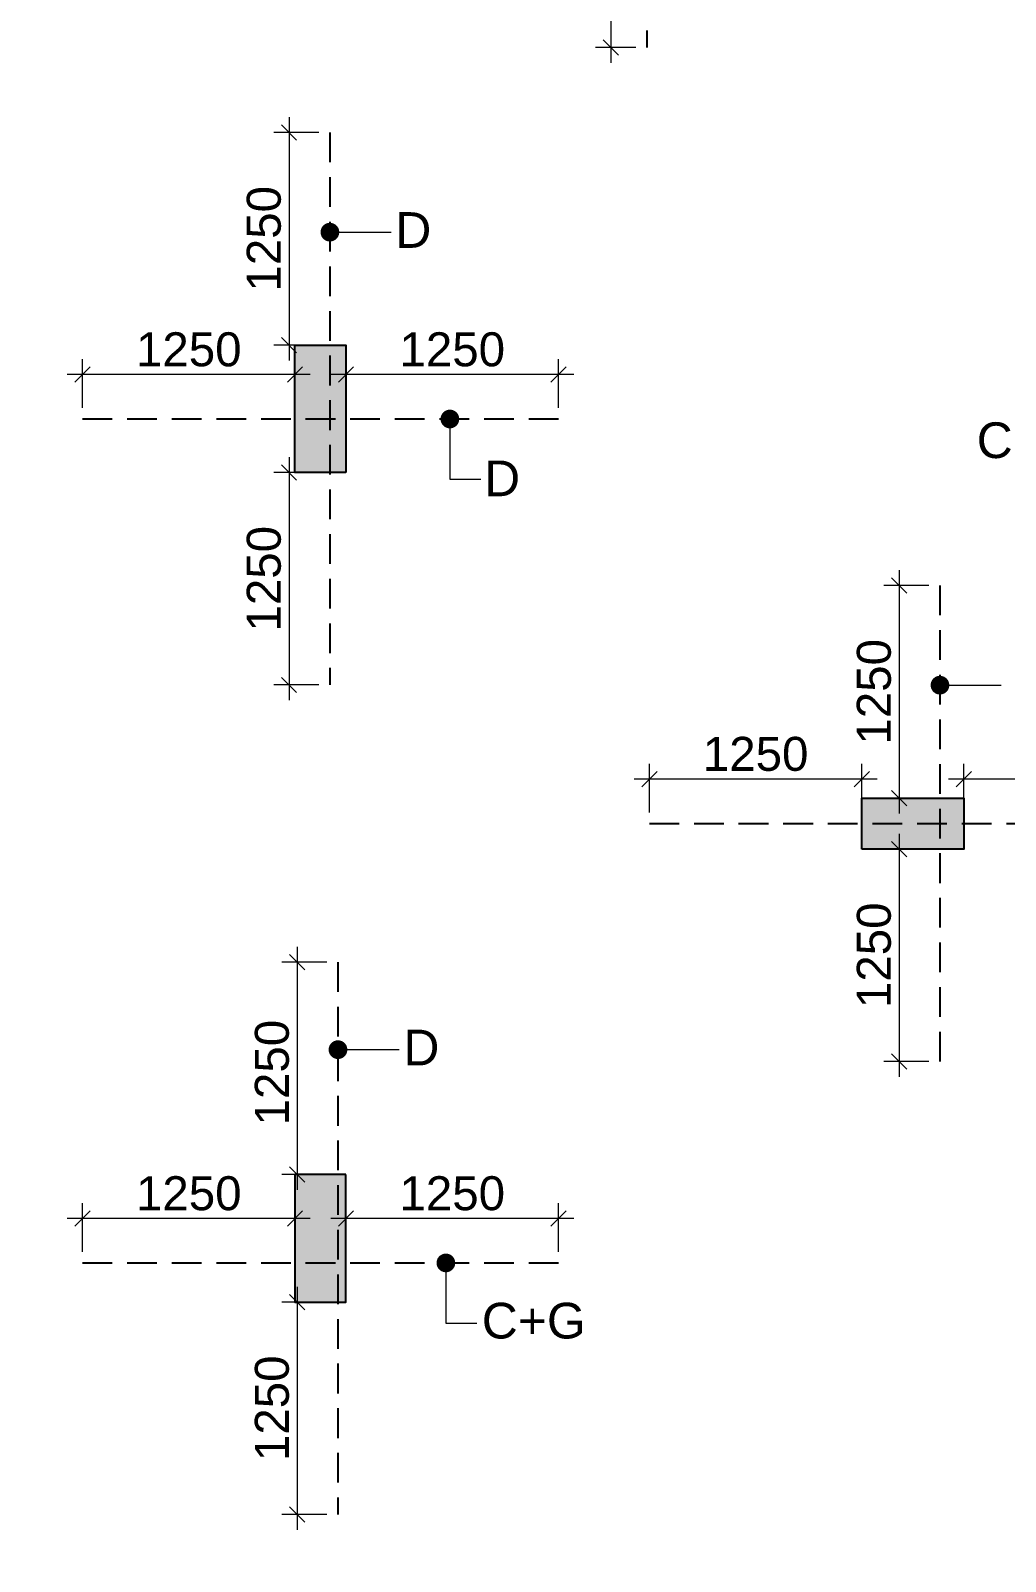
# Model space of a CAD drawing. Header units: millimetres. Extents: x 1123469 to 1883119, y -126924 to 196924.
# Drawn here: x 1468554 to 1474288, y 133464 to 142469 of the extents above; entities that cross this region are included whole.
import ezdxf

# ---------------------------------------------------------------- set-up
doc = ezdxf.new("R2010")
doc.units = ezdxf.units.MM
doc.header["$LTSCALE"] = 500
doc.header["$MEASUREMENT"] = 0
doc.header["$PDMODE"] = 34
doc.linetypes.add('CONTINOUS', pattern=[0])
doc.linetypes.add('HIDDEN', pattern=[0.375, 0.25, -0.125])
doc.layers.get('Defpoints').update_dxf_attribs({"lineweight": 0})
for name, color, linetype, lineweight in [('ARWO', 1, 'Continuous', 18), ('CUT OUT', 1, 'Continuous', 13), ('S - SUNK', 251, 'Continuous', 0), ('TOWER COL HATCH', 253, 'Continuous', 20)]:
    doc.layers.add(name, color=color, linetype=linetype, lineweight=lineweight)
for name, color, linetype in [('COL. DIM', 3, 'Continuous'), ('reinf.', 4, 'Continuous'), ('TEXT 1', 1, 'Continuous'), ('TOWER AREA COLUMN.', 6, 'Continuous')]:
    doc.layers.add(name, color=color, linetype=linetype)
doc.styles.add('3mm', font='arial.ttf')
doc.dimstyles.new('PARAMVEER', dxfattribs={"dimtxt": 200, "dimasz": 100, "dimexe": 0, "dimexo": 25, "dimgap": 10, "dimtad": 1, "dimdec": 0, "dimrnd": 5, "dimzin": 0, "dimdsep": 46, "dimtxsty": '3mm', "dimblk": 'OBLIQUE', "dimcen": 0.09, "dimdle": 75, "dimclrd": 1, "dimclre": 1, "dimclrt": 3, "dimadec": 0, "dimazin": 0, "dimtfac": 1, "dimtdec": 0, "dimtmove": 1, "dimatfit": 3, "dimfxl": 100, "dimtolj": 1, "dimtzin": 0, "dimlwd": 18, "dimlwe": 5, "dimarcsym": 0})
doc.dimstyles.new('PARAMVEER BEAM', dxfattribs={"dimtxt": 200, "dimasz": 100, "dimexe": 0, "dimexo": 0, "dimgap": 10, "dimtad": 1, "dimdec": 0, "dimzin": 0, "dimdsep": 46, "dimtxsty": '3mm', "dimblk": 'ARCHTICK', "dimcen": 0.09, "dimdle": 75, "dimclrd": 1, "dimclre": 1, "dimclrt": 3, "dimadec": 0, "dimazin": 0, "dimtfac": 1, "dimtdec": 0, "dimtmove": 1, "dimatfit": 3, "dimfxl": 100, "dimtolj": 1, "dimtzin": 0, "dimlwd": 18, "dimlwe": 5, "dimarcsym": 0})

# ---------------------------------------------------------------- blocks, each defined once
blk = doc.blocks.new('3tgra')
at = {"layer": 'TOWER COL HATCH'}
h = blk.add_hatch(color=253, dxfattribs=at)
h.dxf.hatch_style = 1
h.paths.add_polyline_path([(1372585.5, 76846.9), (1372285.5, 76846.9), (1372285.5, 77596.9), (1372585.5, 77596.9)])
h = blk.add_hatch(color=253, dxfattribs=at)
h.dxf.hatch_style = 1
h.paths.add_polyline_path([(1375620.3, 74631.8), (1375620.3, 74931.8), (1376220.3, 74931.8), (1376220.3, 74631.8)])
h = blk.add_hatch(color=253, dxfattribs=at)
h.dxf.hatch_style = 1
h.paths.add_polyline_path([(1372585.5, 72716.8), (1372285.5, 72716.8), (1372285.5, 71966.8), (1372585.5, 71966.8)])
at = {"layer": 'TOWER AREA COLUMN.', "color": 4}
for points in [[(1372585.5, 76846.9), (1372285.5, 76846.9), (1372285.5, 77596.9), (1372585.5, 77596.9)], [(1375620.3, 74631.8), (1375620.3, 74931.8), (1376220.3, 74931.8), (1376220.3, 74631.8)], [(1372585.5, 72716.8), (1372285.5, 72716.8), (1372285.5, 71966.8), (1372585.5, 71966.8)]]:
    blk.add_lwpolyline(points, close=True, dxfattribs=at)
blk = doc.blocks.new('_Oblique')
at = {"color": 0, "linetype": 'ByBlock', "lineweight": -2}
blk.add_line((-0.5, -0.5), (0.5, 0.5), dxfattribs=at)
blk = doc.blocks.new('*D375')
at = {"layer": 'COL. DIM', "color": 1, "lineweight": 18, "ltscale": 10, "transparency": 16777216}
blk.add_line((1471966.4, 143709.4), (1471966.4, 142279.4), dxfattribs=at)
at = {"layer": 'COL. DIM', "color": 1, "linetype": 'CONTINOUS', "lineweight": 5, "ltscale": 10, "transparency": 16777216}
for p, q in [((1472113.8, 143619.4), (1471876.4, 143619.4)), ((1472113.8, 142369.4), (1471876.4, 142369.4))]:
    blk.add_line(p, q, dxfattribs=at)
at = {"layer": 'Defpoints', "color": 0, "ltscale": 10, "transparency": 16777216}
for p in [(1472178.8, 143619.4), (1471966.4, 142369.4), (1472178.8, 142369.4)]:
    blk.add_point(p, dxfattribs=at)
at = {"layer": 'COL. DIM', "color": 1, "lineweight": 18, "ltscale": 10, "transparency": 16777216, "xscale": 90, "yscale": 90, "zscale": 90}
for p, rotation in [((1471966.4, 143619.4), 90), ((1471966.4, 142369.4), 270)]:
    blk.add_blockref('_Oblique', p, dxfattribs=dict(at, rotation=rotation))
at = {"layer": 'COL. DIM', "color": 3, "ltscale": 10, "transparency": 16777216, "insert": (1471819.3, 142994.4), "char_height": 200, "attachment_point": 5, "rotation": 90, "style": '3mm'}
blk.add_mtext('\\A1;1250', dxfattribs=at)
blk = doc.blocks.new('*D386')
at = {"layer": 'COL. DIM', "color": 1, "lineweight": 18, "ltscale": 10, "transparency": 16777216}
blk.add_line((1470073.9, 139959.4), (1470073.9, 138529.4), dxfattribs=at)
at = {"layer": 'COL. DIM', "color": 1, "linetype": 'CONTINOUS', "lineweight": 5, "ltscale": 10, "transparency": 16777216}
for p, q in [((1470249.5, 139869.4), (1469983.9, 139869.4)), ((1470249.5, 138619.4), (1469983.9, 138619.4))]:
    blk.add_line(p, q, dxfattribs=at)
at = {"layer": 'Defpoints', "color": 0, "ltscale": 10, "transparency": 16777216}
for p in [(1470314.5, 139869.4), (1470073.9, 138619.4), (1470314.5, 138619.4)]:
    blk.add_point(p, dxfattribs=at)
at = {"layer": 'COL. DIM', "color": 1, "lineweight": 18, "ltscale": 10, "transparency": 16777216, "xscale": 90, "yscale": 90, "zscale": 90}
for p, rotation in [((1470073.9, 139869.4), 90), ((1470073.9, 138619.4), 270)]:
    blk.add_blockref('_Oblique', p, dxfattribs=dict(at, rotation=rotation))
at = {"layer": 'COL. DIM', "color": 3, "ltscale": 10, "transparency": 16777216, "insert": (1469926.8, 139244.4), "char_height": 200, "attachment_point": 5, "rotation": 90, "style": '3mm'}
blk.add_mtext('\\A1;1250', dxfattribs=at)
blk = doc.blocks.new('_ArchTick')
at = {"color": 0, "linetype": 'ByBlock', "const_width": 0.15}
blk.add_lwpolyline([(-0.5, -0.5), (0.5, 0.5)], dxfattribs=at)
blk = doc.blocks.new('*D387')
at = {"layer": 'COL. DIM', "color": 1, "linetype": 'CONTINOUS', "lineweight": 5, "ltscale": 10, "transparency": 16777216}
for p, q in [((1470409.2, 140249.3), (1470409.2, 140535.8)), ((1471659.2, 140249.3), (1471659.2, 140535.8))]:
    blk.add_line(p, q, dxfattribs=at)
at = {"layer": 'COL. DIM', "color": 1, "lineweight": 18, "ltscale": 10, "transparency": 16777216}
blk.add_line((1471749.2, 140445.8), (1470319.2, 140445.8), dxfattribs=at)
at = {"layer": 'Defpoints', "color": 0, "ltscale": 10, "transparency": 16777216}
for p in [(1470409.2, 140445.8), (1470409.2, 140184.3), (1471659.2, 140184.3)]:
    blk.add_point(p, dxfattribs=at)
at = {"layer": 'COL. DIM', "color": 1, "lineweight": 18, "ltscale": 10, "transparency": 16777216, "xscale": 90, "yscale": 90, "zscale": 90, "rotation": 180}
blk.add_blockref('_Oblique', (1470409.2, 140445.8), dxfattribs=at)
at = {"layer": 'COL. DIM', "color": 1, "lineweight": 18, "ltscale": 10, "transparency": 16777216, "xscale": 90, "yscale": 90, "zscale": 90}
blk.add_blockref('_Oblique', (1471659.2, 140445.8), dxfattribs=at)
at = {"layer": 'COL. DIM', "color": 3, "ltscale": 10, "transparency": 16777216, "insert": (1471034.2, 140592.9), "char_height": 200, "attachment_point": 5, "style": '3mm'}
blk.add_mtext('\\A1;1250', dxfattribs=at)
blk = doc.blocks.new('*D385')
at = {"layer": 'COL. DIM', "color": 1, "lineweight": 18, "ltscale": 10, "transparency": 16777216}
blk.add_line((1470073.9, 141959.4), (1470073.9, 140529.4), dxfattribs=at)
at = {"layer": 'COL. DIM', "color": 1, "linetype": 'CONTINOUS', "lineweight": 5, "ltscale": 10, "transparency": 16777216}
for p, q in [((1470249.5, 141869.4), (1469983.9, 141869.4)), ((1470249.5, 140619.4), (1469983.9, 140619.4))]:
    blk.add_line(p, q, dxfattribs=at)
at = {"layer": 'Defpoints', "color": 0, "ltscale": 10, "transparency": 16777216}
for p in [(1470314.5, 141869.4), (1470073.9, 140619.4), (1470314.5, 140619.4)]:
    blk.add_point(p, dxfattribs=at)
at = {"layer": 'COL. DIM', "color": 1, "lineweight": 18, "ltscale": 10, "transparency": 16777216, "xscale": 90, "yscale": 90, "zscale": 90}
for p, rotation in [((1470073.9, 141869.4), 90), ((1470073.9, 140619.4), 270)]:
    blk.add_blockref('_Oblique', p, dxfattribs=dict(at, rotation=rotation))
at = {"layer": 'COL. DIM', "color": 3, "ltscale": 10, "transparency": 16777216, "insert": (1469926.8, 141244.4), "char_height": 200, "attachment_point": 5, "rotation": 90, "style": '3mm'}
blk.add_mtext('\\A1;1250', dxfattribs=at)
blk = doc.blocks.new('*D389')
at = {"layer": 'COL. DIM', "color": 1, "linetype": 'CONTINOUS', "lineweight": 5, "ltscale": 10, "transparency": 16777216}
for p, q in [((1468859.2, 140249.3), (1468859.2, 140535.8)), ((1470109.2, 140249.3), (1470109.2, 140535.8))]:
    blk.add_line(p, q, dxfattribs=at)
at = {"layer": 'COL. DIM', "color": 1, "lineweight": 18, "ltscale": 10, "transparency": 16777216}
blk.add_line((1470199.2, 140445.8), (1468769.2, 140445.8), dxfattribs=at)
at = {"layer": 'Defpoints', "color": 0, "ltscale": 10, "transparency": 16777216}
for p in [(1468859.2, 140445.8), (1468859.2, 140184.3), (1470109.2, 140184.3)]:
    blk.add_point(p, dxfattribs=at)
at = {"layer": 'COL. DIM', "color": 1, "lineweight": 18, "ltscale": 10, "transparency": 16777216, "xscale": 90, "yscale": 90, "zscale": 90, "rotation": 180}
blk.add_blockref('_Oblique', (1468859.2, 140445.8), dxfattribs=at)
at = {"layer": 'COL. DIM', "color": 1, "lineweight": 18, "ltscale": 10, "transparency": 16777216, "xscale": 90, "yscale": 90, "zscale": 90}
blk.add_blockref('_Oblique', (1470109.2, 140445.8), dxfattribs=at)
at = {"layer": 'COL. DIM', "color": 3, "ltscale": 10, "transparency": 16777216, "insert": (1469484.2, 140592.9), "char_height": 200, "attachment_point": 5, "style": '3mm'}
blk.add_mtext('\\A1;1250', dxfattribs=at)
blk = doc.blocks.new('*D405')
at = {"layer": 'COL. DIM', "color": 1, "lineweight": 18, "ltscale": 10, "transparency": 16777216}
blk.add_line((1473662.7, 137744.3), (1473662.7, 136314.3), dxfattribs=at)
at = {"layer": 'COL. DIM', "color": 1, "linetype": 'CONTINOUS', "lineweight": 5, "ltscale": 10, "transparency": 16777216}
for p, q in [((1473838.3, 137654.3), (1473572.7, 137654.3)), ((1473838.3, 136404.3), (1473572.7, 136404.3))]:
    blk.add_line(p, q, dxfattribs=at)
at = {"layer": 'Defpoints', "color": 0, "ltscale": 10, "transparency": 16777216}
for p in [(1473903.3, 137654.3), (1473662.7, 136404.3), (1473903.3, 136404.3)]:
    blk.add_point(p, dxfattribs=at)
at = {"layer": 'COL. DIM', "color": 1, "lineweight": 18, "ltscale": 10, "transparency": 16777216, "xscale": 90, "yscale": 90, "zscale": 90}
for p, rotation in [((1473662.7, 137654.3), 90), ((1473662.7, 136404.3), 270)]:
    blk.add_blockref('_Oblique', p, dxfattribs=dict(at, rotation=rotation))
at = {"layer": 'COL. DIM', "color": 3, "ltscale": 10, "transparency": 16777216, "insert": (1473515.6, 137029.3), "char_height": 200, "attachment_point": 5, "rotation": 90, "style": '3mm'}
blk.add_mtext('\\A1;1250', dxfattribs=at)
blk = doc.blocks.new('*D406')
at = {"layer": 'COL. DIM', "color": 1, "linetype": 'CONTINOUS', "lineweight": 5, "ltscale": 10, "transparency": 16777216}
for p, q in [((1474043.9, 137869.3), (1474043.9, 138155.8)), ((1475293.9, 137869.3), (1475293.9, 138155.8))]:
    blk.add_line(p, q, dxfattribs=at)
at = {"layer": 'COL. DIM', "color": 1, "lineweight": 18, "ltscale": 10, "transparency": 16777216}
blk.add_line((1475383.9, 138065.8), (1473953.9, 138065.8), dxfattribs=at)
at = {"layer": 'Defpoints', "color": 0, "ltscale": 10, "transparency": 16777216}
for p in [(1474043.9, 138065.8), (1474043.9, 137804.3), (1475293.9, 137804.3)]:
    blk.add_point(p, dxfattribs=at)
at = {"layer": 'COL. DIM', "color": 1, "lineweight": 18, "ltscale": 10, "transparency": 16777216, "xscale": 90, "yscale": 90, "zscale": 90, "rotation": 180}
blk.add_blockref('_Oblique', (1474043.9, 138065.8), dxfattribs=at)
at = {"layer": 'COL. DIM', "color": 1, "lineweight": 18, "ltscale": 10, "transparency": 16777216, "xscale": 90, "yscale": 90, "zscale": 90}
blk.add_blockref('_Oblique', (1475293.9, 138065.8), dxfattribs=at)
at = {"layer": 'COL. DIM', "color": 3, "ltscale": 10, "transparency": 16777216, "insert": (1474668.9, 138212.9), "char_height": 200, "attachment_point": 5, "style": '3mm'}
blk.add_mtext('\\A1;1250', dxfattribs=at)
blk = doc.blocks.new('*D407')
at = {"layer": 'COL. DIM', "color": 1, "lineweight": 18, "ltscale": 10, "transparency": 16777216}
blk.add_line((1473662.7, 139294.3), (1473662.7, 137864.3), dxfattribs=at)
at = {"layer": 'COL. DIM', "color": 1, "linetype": 'CONTINOUS', "lineweight": 5, "ltscale": 10, "transparency": 16777216}
for p, q in [((1473838.3, 139204.3), (1473572.7, 139204.3)), ((1473838.3, 137954.3), (1473572.7, 137954.3))]:
    blk.add_line(p, q, dxfattribs=at)
at = {"layer": 'Defpoints', "color": 0, "ltscale": 10, "transparency": 16777216}
for p in [(1473903.3, 139204.3), (1473662.7, 137954.3), (1473903.3, 137954.3)]:
    blk.add_point(p, dxfattribs=at)
at = {"layer": 'COL. DIM', "color": 1, "lineweight": 18, "ltscale": 10, "transparency": 16777216, "xscale": 90, "yscale": 90, "zscale": 90}
for p, rotation in [((1473662.7, 139204.3), 90), ((1473662.7, 137954.3), 270)]:
    blk.add_blockref('_Oblique', p, dxfattribs=dict(at, rotation=rotation))
at = {"layer": 'COL. DIM', "color": 3, "ltscale": 10, "transparency": 16777216, "insert": (1473515.6, 138579.3), "char_height": 200, "attachment_point": 5, "rotation": 90, "style": '3mm'}
blk.add_mtext('\\A1;1250', dxfattribs=at)
blk = doc.blocks.new('*D408')
at = {"layer": 'COL. DIM', "color": 1, "linetype": 'CONTINOUS', "lineweight": 5, "ltscale": 10, "transparency": 16777216}
for p, q in [((1472193.9, 137869.3), (1472193.9, 138155.8)), ((1473443.9, 137869.3), (1473443.9, 138155.8))]:
    blk.add_line(p, q, dxfattribs=at)
at = {"layer": 'COL. DIM', "color": 1, "lineweight": 18, "ltscale": 10, "transparency": 16777216}
blk.add_line((1473533.9, 138065.8), (1472103.9, 138065.8), dxfattribs=at)
at = {"layer": 'Defpoints', "color": 0, "ltscale": 10, "transparency": 16777216}
for p in [(1472193.9, 138065.8), (1472193.9, 137804.3), (1473443.9, 137804.3)]:
    blk.add_point(p, dxfattribs=at)
at = {"layer": 'COL. DIM', "color": 1, "lineweight": 18, "ltscale": 10, "transparency": 16777216, "xscale": 90, "yscale": 90, "zscale": 90, "rotation": 180}
blk.add_blockref('_Oblique', (1472193.9, 138065.8), dxfattribs=at)
at = {"layer": 'COL. DIM', "color": 1, "lineweight": 18, "ltscale": 10, "transparency": 16777216, "xscale": 90, "yscale": 90, "zscale": 90}
blk.add_blockref('_Oblique', (1473443.9, 138065.8), dxfattribs=at)
at = {"layer": 'COL. DIM', "color": 3, "ltscale": 10, "transparency": 16777216, "insert": (1472818.9, 138212.9), "char_height": 200, "attachment_point": 5, "style": '3mm'}
blk.add_mtext('\\A1;1250', dxfattribs=at)
blk = doc.blocks.new('*D417')
at = {"layer": 'COL. DIM', "color": 1, "lineweight": 18, "ltscale": 10, "transparency": 16777216}
blk.add_line((1470121.5, 135079.3), (1470121.5, 133649.3), dxfattribs=at)
at = {"layer": 'COL. DIM', "color": 1, "linetype": 'CONTINOUS', "lineweight": 5, "ltscale": 10, "transparency": 16777216}
for p, q in [((1470297.1, 134989.3), (1470031.5, 134989.3)), ((1470297.1, 133739.3), (1470031.5, 133739.3))]:
    blk.add_line(p, q, dxfattribs=at)
at = {"layer": 'Defpoints', "color": 0, "ltscale": 10, "transparency": 16777216}
for p in [(1470362.1, 134989.3), (1470121.5, 133739.3), (1470362.1, 133739.3)]:
    blk.add_point(p, dxfattribs=at)
at = {"layer": 'COL. DIM', "color": 1, "lineweight": 18, "ltscale": 10, "transparency": 16777216, "xscale": 90, "yscale": 90, "zscale": 90}
for p, rotation in [((1470121.5, 134989.3), 90), ((1470121.5, 133739.3), 270)]:
    blk.add_blockref('_Oblique', p, dxfattribs=dict(at, rotation=rotation))
at = {"layer": 'COL. DIM', "color": 3, "ltscale": 10, "transparency": 16777216, "insert": (1469974.4, 134364.3), "char_height": 200, "attachment_point": 5, "rotation": 90, "style": '3mm'}
blk.add_mtext('\\A1;1250', dxfattribs=at)
blk = doc.blocks.new('*D418')
at = {"layer": 'COL. DIM', "color": 1, "linetype": 'CONTINOUS', "lineweight": 5, "ltscale": 10, "transparency": 16777216}
for p, q in [((1470409.2, 135284.4), (1470409.2, 135570.9)), ((1471659.2, 135284.4), (1471659.2, 135570.9))]:
    blk.add_line(p, q, dxfattribs=at)
at = {"layer": 'COL. DIM', "color": 1, "lineweight": 18, "ltscale": 10, "transparency": 16777216}
blk.add_line((1471749.2, 135480.9), (1470319.2, 135480.9), dxfattribs=at)
at = {"layer": 'Defpoints', "color": 0, "ltscale": 10, "transparency": 16777216}
for p in [(1470409.2, 135480.9), (1470409.2, 135219.4), (1471659.2, 135219.4)]:
    blk.add_point(p, dxfattribs=at)
at = {"layer": 'COL. DIM', "color": 1, "lineweight": 18, "ltscale": 10, "transparency": 16777216, "xscale": 90, "yscale": 90, "zscale": 90, "rotation": 180}
blk.add_blockref('_Oblique', (1470409.2, 135480.9), dxfattribs=at)
at = {"layer": 'COL. DIM', "color": 1, "lineweight": 18, "ltscale": 10, "transparency": 16777216, "xscale": 90, "yscale": 90, "zscale": 90}
blk.add_blockref('_Oblique', (1471659.2, 135480.9), dxfattribs=at)
at = {"layer": 'COL. DIM', "color": 3, "ltscale": 10, "transparency": 16777216, "insert": (1471034.2, 135628), "char_height": 200, "attachment_point": 5, "style": '3mm'}
blk.add_mtext('\\A1;1250', dxfattribs=at)
blk = doc.blocks.new('*D419')
at = {"layer": 'COL. DIM', "color": 1, "lineweight": 18, "ltscale": 10, "transparency": 16777216}
blk.add_line((1470121.5, 137079.3), (1470121.5, 135649.3), dxfattribs=at)
at = {"layer": 'COL. DIM', "color": 1, "linetype": 'CONTINOUS', "lineweight": 5, "ltscale": 10, "transparency": 16777216}
for p, q in [((1470297.1, 136989.3), (1470031.5, 136989.3)), ((1470297.1, 135739.3), (1470031.5, 135739.3))]:
    blk.add_line(p, q, dxfattribs=at)
at = {"layer": 'Defpoints', "color": 0, "ltscale": 10, "transparency": 16777216}
for p in [(1470362.1, 136989.3), (1470121.5, 135739.3), (1470362.1, 135739.3)]:
    blk.add_point(p, dxfattribs=at)
at = {"layer": 'COL. DIM', "color": 1, "lineweight": 18, "ltscale": 10, "transparency": 16777216, "xscale": 90, "yscale": 90, "zscale": 90}
for p, rotation in [((1470121.5, 136989.3), 90), ((1470121.5, 135739.3), 270)]:
    blk.add_blockref('_Oblique', p, dxfattribs=dict(at, rotation=rotation))
at = {"layer": 'COL. DIM', "color": 3, "ltscale": 10, "transparency": 16777216, "insert": (1469974.4, 136339), "char_height": 200, "attachment_point": 5, "rotation": 90, "style": '3mm'}
blk.add_mtext('\\A1;1250', dxfattribs=at)
blk = doc.blocks.new('*D416')
at = {"layer": 'COL. DIM', "color": 1, "linetype": 'CONTINOUS', "lineweight": 5, "ltscale": 10, "transparency": 16777216}
for p, q in [((1468859.2, 135284.4), (1468859.2, 135570.9)), ((1470109.2, 135284.4), (1470109.2, 135570.9))]:
    blk.add_line(p, q, dxfattribs=at)
at = {"layer": 'COL. DIM', "color": 1, "lineweight": 18, "ltscale": 10, "transparency": 16777216}
blk.add_line((1470199.2, 135480.9), (1468769.2, 135480.9), dxfattribs=at)
at = {"layer": 'Defpoints', "color": 0, "ltscale": 10, "transparency": 16777216}
for p in [(1468859.2, 135480.9), (1468859.2, 135219.4), (1470109.2, 135219.4)]:
    blk.add_point(p, dxfattribs=at)
at = {"layer": 'COL. DIM', "color": 1, "lineweight": 18, "ltscale": 10, "transparency": 16777216, "xscale": 90, "yscale": 90, "zscale": 90, "rotation": 180}
blk.add_blockref('_Oblique', (1468859.2, 135480.9), dxfattribs=at)
at = {"layer": 'COL. DIM', "color": 1, "lineweight": 18, "ltscale": 10, "transparency": 16777216, "xscale": 90, "yscale": 90, "zscale": 90}
blk.add_blockref('_Oblique', (1470109.2, 135480.9), dxfattribs=at)
at = {"layer": 'COL. DIM', "color": 3, "ltscale": 10, "transparency": 16777216, "insert": (1469484.2, 135628), "char_height": 200, "attachment_point": 5, "style": '3mm'}
blk.add_mtext('\\A1;1250', dxfattribs=at)
blk = doc.blocks.new('*D2624')
at = {"layer": 'COL. DIM', "color": 1, "linetype": 'CONTINOUS', "lineweight": 5, "ltscale": 10, "transparency": 16777216}
for p, q in [((1726903.3, 142855.3), (1726903.3, 142349.5)), ((1727203.3, 141672.5), (1727203.3, 142529.5))]:
    blk.add_line(p, q, dxfattribs=at)
at = {"layer": 'COL. DIM', "color": 1, "lineweight": 18, "ltscale": 10, "transparency": 16777216}
blk.add_line((1726813.3, 142439.5), (1727293.3, 142439.5), dxfattribs=at)
at = {"layer": 'Defpoints', "color": 0, "ltscale": 10, "transparency": 16777216}
for p in [(1726903.3, 142920.3), (1727203.3, 142439.5), (1727203.3, 141607.5), (1405055.6, 139394.2), (1364890.6, 126979.3), (1364890.6, 124332.9)]:
    blk.add_point(p, dxfattribs=at)
at = {"layer": 'S - SUNK', "color": 1, "lineweight": 18, "ltscale": 10, "transparency": 16777216}
blk.add_line((1405130.6, 124332.9), (1364815.6, 124332.9), dxfattribs=at)
at = {"layer": 'S - SUNK', "color": 1, "lineweight": 5, "ltscale": 10, "transparency": 16777216}
for p, q in [((1364890.6, 124333.1), (1364890.6, 124332.9)), ((1405055.6, 124333.1), (1405055.6, 124332.9))]:
    blk.add_line(p, q, dxfattribs=at)
at = {"layer": 'COL. DIM', "color": 1, "lineweight": 18, "ltscale": 10, "transparency": 16777216, "xscale": 90, "yscale": 90, "zscale": 90, "rotation": 180}
blk.add_blockref('_Oblique', (1726903.3, 142439.5), dxfattribs=at)
at = {"layer": 'COL. DIM', "color": 1, "lineweight": 18, "ltscale": 10, "transparency": 16777216, "xscale": 90, "yscale": 90, "zscale": 90}
blk.add_blockref('_Oblique', (1727203.3, 142439.5), dxfattribs=at)
at = {"layer": 'S - SUNK', "color": 1, "lineweight": 18, "ltscale": 10, "transparency": 16777216, "xscale": 100, "yscale": 100, "zscale": 100, "rotation": 180}
blk.add_blockref('_Oblique', (1364890.6, 124332.9), dxfattribs=at)
at = {"layer": 'S - SUNK', "color": 1, "lineweight": 18, "ltscale": 10, "transparency": 16777216, "xscale": 100, "yscale": 100, "zscale": 100}
blk.add_blockref('_Oblique', (1405055.6, 124332.9), dxfattribs=at)
at = {"layer": 'COL. DIM', "color": 3, "ltscale": 10, "transparency": 16777216, "insert": (1727053.3, 142586.6), "char_height": 200, "attachment_point": 5, "style": '3mm'}
blk.add_mtext('\\A1;300', dxfattribs=at)
at = {"layer": 'S - SUNK', "color": 3, "ltscale": 10, "transparency": 16777216, "insert": (1384973.1, 124445), "char_height": 200, "attachment_point": 5, "style": '3mm'}
blk.add_mtext('\\A1;40165', dxfattribs=at)
blk = doc.blocks.new('*D2625')
at = {"layer": 'COL. DIM', "color": 1, "lineweight": 18, "ltscale": 10, "transparency": 16777216}
blk.add_line((1725455.6, 141997.5), (1725455.6, 141517.5), dxfattribs=at)
at = {"layer": 'COL. DIM', "color": 1, "linetype": 'CONTINOUS', "lineweight": 5, "ltscale": 10, "transparency": 16777216}
for p, q in [((1725012.2, 141907.5), (1725545.6, 141907.5)), ((1724393.3, 141607.5), (1725545.6, 141607.5))]:
    blk.add_line(p, q, dxfattribs=at)
at = {"layer": 'Defpoints', "color": 0, "ltscale": 10, "transparency": 16777216}
for p in [(1358872.1, 158914.1), (1431760.6, 158914.1), (1724947.2, 141907.5), (1724328.3, 141607.5), (1725455.6, 141607.5), (1442850.6, 126979.3)]:
    blk.add_point(p, dxfattribs=at)
at = {"layer": 'S - SUNK', "color": 1, "lineweight": 18, "ltscale": 10, "transparency": 16777216}
blk.add_line((1358872.1, 126904.3), (1358872.1, 158989.1), dxfattribs=at)
at = {"layer": 'S - SUNK', "color": 1, "lineweight": 5, "ltscale": 10, "transparency": 16777216}
for p, q in [((1358872.3, 158914.1), (1358872.1, 158914.1)), ((1358872.3, 126979.3), (1358872.1, 126979.3))]:
    blk.add_line(p, q, dxfattribs=at)
at = {"layer": 'COL. DIM', "color": 1, "lineweight": 18, "ltscale": 10, "transparency": 16777216, "xscale": 90, "yscale": 90, "zscale": 90}
for p, rotation in [((1725455.6, 141907.5), 90), ((1725455.6, 141607.5), 270)]:
    blk.add_blockref('_Oblique', p, dxfattribs=dict(at, rotation=rotation))
at = {"layer": 'S - SUNK', "color": 1, "lineweight": 18, "ltscale": 10, "transparency": 16777216, "xscale": 100, "yscale": 100, "zscale": 100}
for p, rotation in [((1358872.1, 158914.1), 90), ((1358872.1, 126979.3), 270)]:
    blk.add_blockref('_Oblique', p, dxfattribs=dict(at, rotation=rotation))
at = {"layer": 'COL. DIM', "color": 3, "ltscale": 10, "transparency": 16777216, "insert": (1725308.4, 141757.5), "char_height": 200, "attachment_point": 5, "rotation": 90, "style": '3mm'}
blk.add_mtext('\\A1;300', dxfattribs=at)
at = {"layer": 'S - SUNK', "color": 3, "ltscale": 10, "transparency": 16777216, "insert": (1358759.9, 142946.7), "char_height": 200, "attachment_point": 5, "rotation": 90, "style": '3mm'}
blk.add_mtext('\\A1;31935', dxfattribs=at)
blk = doc.blocks.new('*D2626')
at = {"layer": 'COL. DIM', "color": 1, "linetype": 'CONTINOUS', "lineweight": 5, "ltscale": 10, "transparency": 16777216}
for p, q in [((1716598.3, 143871.7), (1716598.3, 143375.6)), ((1716298.3, 143802.5), (1716298.3, 143375.6))]:
    blk.add_line(p, q, dxfattribs=at)
at = {"layer": 'COL. DIM', "color": 1, "lineweight": 18, "ltscale": 10, "transparency": 16777216}
for p, q in [((1716688.3, 143465.6), (1716208.3, 143465.6)), ((1717247, 143465.6), (1716598.3, 143465.6))]:
    blk.add_line(p, q, dxfattribs=at)
at = {"layer": 'Defpoints', "color": 0, "ltscale": 10, "transparency": 16777216}
for p in [(1716598.3, 143936.7), (1716298.3, 143867.5), (1716298.3, 143465.6), (1390780.6, 139394.2), (1405055.6, 139394.2), (1405055.6, 138200.6)]:
    blk.add_point(p, dxfattribs=at)
at = {"layer": 'S - SUNK', "color": 1, "lineweight": 18, "ltscale": 10, "transparency": 16777216}
blk.add_line((1390705.6, 138200.6), (1405130.6, 138200.6), dxfattribs=at)
at = {"layer": 'S - SUNK', "color": 1, "lineweight": 5, "ltscale": 10, "transparency": 16777216}
for p, q in [((1390780.6, 138200.7), (1390780.6, 138200.6)), ((1405055.6, 138200.7), (1405055.6, 138200.6))]:
    blk.add_line(p, q, dxfattribs=at)
at = {"layer": 'COL. DIM', "color": 1, "lineweight": 18, "ltscale": 10, "transparency": 16777216, "xscale": 90, "yscale": 90, "zscale": 90, "rotation": 180}
blk.add_blockref('_Oblique', (1716298.3, 143465.6), dxfattribs=at)
at = {"layer": 'COL. DIM', "color": 1, "lineweight": 18, "ltscale": 10, "transparency": 16777216, "xscale": 90, "yscale": 90, "zscale": 90}
blk.add_blockref('_Oblique', (1716598.3, 143465.6), dxfattribs=at)
at = {"layer": 'S - SUNK', "color": 1, "lineweight": 18, "ltscale": 10, "transparency": 16777216, "xscale": 100, "yscale": 100, "zscale": 100, "rotation": 180}
blk.add_blockref('_Oblique', (1390780.6, 138200.6), dxfattribs=at)
at = {"layer": 'S - SUNK', "color": 1, "lineweight": 18, "ltscale": 10, "transparency": 16777216, "xscale": 100, "yscale": 100, "zscale": 100}
blk.add_blockref('_Oblique', (1405055.6, 138200.6), dxfattribs=at)
at = {"layer": 'COL. DIM', "color": 3, "ltscale": 10, "transparency": 16777216, "insert": (1716981.5, 143612.8), "char_height": 200, "attachment_point": 5, "style": '3mm'}
blk.add_mtext('\\A1;300', dxfattribs=at)
at = {"layer": 'S - SUNK', "color": 3, "ltscale": 10, "transparency": 16777216, "insert": (1397918.1, 138312.7), "char_height": 200, "attachment_point": 5, "style": '3mm'}
blk.add_mtext('\\A1;14275', dxfattribs=at)
blk = doc.blocks.new('*D3556')
at = {"layer": 'COL. DIM', "color": 1, "lineweight": 18, "ltscale": 10, "transparency": 16777216}
blk.add_line((1817173.9, 134747.8), (1817173.9, 133597.8), dxfattribs=at)
at = {"layer": 'COL. DIM', "color": 1, "linetype": 'CONTINOUS', "lineweight": 5, "ltscale": 10, "transparency": 16777216}
for p, q in [((1817863.7, 134657.8), (1817083.9, 134657.8)), ((1816402.2, 133687.8), (1817263.9, 133687.8))]:
    blk.add_line(p, q, dxfattribs=at)
at = {"layer": 'Defpoints', "color": 0, "ltscale": 10, "transparency": 16777216}
for p in [(1417087.7, 156599.2), (1417240.6, 156599.2), (1417240.6, 155194.2), (1817928.7, 134657.8), (1816337.2, 133687.8), (1817173.9, 133687.8)]:
    blk.add_point(p, dxfattribs=at)
at = {"layer": 'S - SUNK', "color": 1, "lineweight": 18, "ltscale": 10, "transparency": 16777216}
blk.add_line((1417087.7, 155119.2), (1417087.7, 156674.2), dxfattribs=at)
at = {"layer": 'S - SUNK', "color": 1, "lineweight": 5, "ltscale": 10, "transparency": 16777216}
for p, q in [((1417087.8, 156599.2), (1417087.7, 156599.2)), ((1417087.8, 155194.2), (1417087.7, 155194.2))]:
    blk.add_line(p, q, dxfattribs=at)
at = {"layer": 'COL. DIM', "color": 1, "lineweight": 18, "ltscale": 10, "transparency": 16777216, "xscale": 90, "yscale": 90, "zscale": 90}
for p, rotation in [((1817173.9, 134657.8), 90), ((1817173.9, 133687.8), 270)]:
    blk.add_blockref('_Oblique', p, dxfattribs=dict(at, rotation=rotation))
at = {"layer": 'S - SUNK', "color": 1, "lineweight": 18, "ltscale": 10, "transparency": 16777216, "xscale": 100, "yscale": 100, "zscale": 100}
for p, rotation in [((1417087.7, 156599.2), 90), ((1417087.7, 155194.2), 270)]:
    blk.add_blockref('_Oblique', p, dxfattribs=dict(at, rotation=rotation))
at = {"layer": 'COL. DIM', "color": 3, "ltscale": 10, "transparency": 16777216, "insert": (1817026.8, 134172.8), "char_height": 200, "attachment_point": 5, "rotation": 90, "style": '3mm'}
blk.add_mtext('\\A1;970', dxfattribs=at)
at = {"layer": 'S - SUNK', "color": 3, "ltscale": 10, "transparency": 16777216, "insert": (1416975.6, 155896.7), "char_height": 200, "attachment_point": 5, "rotation": 90, "style": '3mm'}
blk.add_mtext('\\A1;1405', dxfattribs=at)

msp = doc.modelspace()

# ---------------------------------------------------------------- linework, layer by layer
at = {"layer": 'reinf.', "color": 4, "linetype": 'HIDDEN', "ltscale": 1.4}
for p, q in [((1472178.8, 145619.4), (1472178.8, 142369.4)), ((1470314.5, 141869.4), (1470314.5, 138619.4)), ((1468859.2, 140184.3), (1471659.2, 140184.3)), ((1473903.3, 139204.3), (1473903.3, 136404.3)), ((1472193.9, 137804.3), (1475293.9, 137804.3)), ((1470362.1, 136989.3), (1470362.1, 133739.3)), ((1468859.2, 135219.4), (1471659.2, 135219.4))]:
    msp.add_line(p, q, dxfattribs=at)

# ---------------------------------------------------------------- block references
at = {"layer": 'CUT OUT', "color": 4}
msp.add_blockref('3tgra', (97823.6, 63022.5), dxfattribs=at)

# ---------------------------------------------------------------- texts
at = {"layer": 'TEXT 1', "color": 2, "linetype": 'ByBlock', "style": '3mm'}
for s, p in [('D', (1470699.5, 141191.1, -0.1)), ('C+G', (1474119.4, 139954.5, -0.1)), ('D', (1471221.8, 139730, -0.1)), ('D', (1470747, 136381.7, -0.1)), ('C+G', (1471207.9, 134774.8, -0.1))]:
    msp.add_text(s, height=210, dxfattribs=at).set_placement(p)

# ---------------------------------------------------------------- dimensions: what is measured, and where the dimension line sits
at = {"layer": 'COL. DIM', "color": 6, "ltscale": 10}
for base, p1, p2, angle, picture, middle in [((1725455.6, 141607.5), (1724947.2, 141907.5), (1724328.3, 141607.5), 90, '*D2625', (1725455.6, 141757.5)), ((1716298.3, 143465.6), (1716598.3, 143936.7), (1716298.3, 143867.5), 180, '*D2626', (1716981.5, 143465.6)), ((1470121.5, 135739.3), (1470362.1, 136989.3), (1470362.1, 135739.3), 90, '*D419', (1470121.5, 136339))]:
    dim = msp.add_linear_dim(base=base, p1=p1, p2=p2, angle=angle, dimstyle='PARAMVEER', override={"dimasz": 90, "dimexe": 90, "dimexo": 65, "dimgap": 45, "dimpost": '\\X', "dimdle": 90, "dimfxl": 0.18, "dimarcsym": 1}, dxfattribs=at)
    dim.commit()
    dim.dimension.update_dxf_attribs({"geometry": picture, "text_midpoint": middle, "dimtype": 160})
for base, p1, p2, angle, picture, middle in [((1817173.9, 133687.8), (1817928.7, 134657.8), (1816337.2, 133687.8), 90, '*D3556', (1817026.8, 134172.8)), ((1471966.4, 142369.4), (1472178.8, 143619.4), (1472178.8, 142369.4), 90, '*D375', (1471819.3, 142994.4)), ((1470073.9, 140619.4), (1470314.5, 141869.4), (1470314.5, 140619.4), 90, '*D385', (1469926.8, 141244.4)), ((1468859.2, 140445.8), (1470109.2, 140184.3), (1468859.2, 140184.3), 180, '*D389', (1469484.2, 140592.9)), ((1470409.2, 140445.8), (1471659.2, 140184.3), (1470409.2, 140184.3), 180, '*D387', (1471034.2, 140592.9)), ((1470073.9, 138619.4), (1470314.5, 139869.4), (1470314.5, 138619.4), 90, '*D386', (1469926.8, 139244.4)), ((1473662.7, 137954.3), (1473903.3, 139204.3), (1473903.3, 137954.3), 90, '*D407', (1473515.6, 138579.3)), ((1472193.9, 138065.8), (1473443.9, 137804.3), (1472193.9, 137804.3), 180, '*D408', (1472818.9, 138212.9)), ((1474043.9, 138065.8), (1475293.9, 137804.3), (1474043.9, 137804.3), 180, '*D406', (1474668.9, 138212.9)), ((1473662.7, 136404.3), (1473903.3, 137654.3), (1473903.3, 136404.3), 90, '*D405', (1473515.6, 137029.3)), ((1468859.2, 135480.9), (1470109.2, 135219.4), (1468859.2, 135219.4), 180, '*D416', (1469484.2, 135628)), ((1470409.2, 135480.9), (1471659.2, 135219.4), (1470409.2, 135219.4), 180, '*D418', (1471034.2, 135628)), ((1470121.5, 133739.3), (1470362.1, 134989.3), (1470362.1, 133739.3), 90, '*D417', (1469974.4, 134364.3))]:
    dim = msp.add_linear_dim(base=base, p1=p1, p2=p2, angle=angle, dimstyle='PARAMVEER', override={"dimasz": 90, "dimexe": 90, "dimexo": 65, "dimgap": 45, "dimpost": '\\X', "dimdle": 90, "dimfxl": 0.18, "dimarcsym": 1}, dxfattribs=at)
    dim.commit()
    dim.dimension.update_dxf_attribs({"geometry": picture, "text_midpoint": middle})
dim = msp.add_linear_dim(base=(1727203.3, 142439.5), p1=(1726903.3, 142920.3), p2=(1727203.3, 141607.5), dimstyle='PARAMVEER', override={"dimasz": 90, "dimexe": 90, "dimexo": 65, "dimgap": 45, "dimpost": '\\X', "dimdle": 90, "dimfxl": 0.18, "dimarcsym": 1}, dxfattribs=at)
dim.commit()
dim.dimension.update_dxf_attribs({"geometry": '*D2624', "text_midpoint": (1727053.3, 142439.5), "dimtype": 160})
at = {"layer": 'S - SUNK', "color": 4, "ltscale": 10}
for base, p1, p2, picture, middle in [((1358872.1, 158914.1), (1442850.6, 126979.3), (1431760.6, 158914.1), '*D2625', (1358759.9, 142946.7)), ((1417087.7, 156599.2), (1417240.6, 155194.2), (1417240.6, 156599.2), '*D3556', (1416975.6, 155896.7))]:
    dim = msp.add_linear_dim(base=base, p1=p1, p2=p2, angle=90, dimstyle='PARAMVEER', override={"dimpost": '\\X', "dimfxl": 0.15, "dimfxlon": 1, "dimarcsym": 1}, dxfattribs=at)
    dim.commit()
    dim.dimension.update_dxf_attribs({"geometry": picture, "text_midpoint": middle})
for base, p1, p2, picture, middle in [((1405055.6, 138200.6), (1390780.6, 139394.2), (1405055.6, 139394.2), '*D2626', (1397918.1, 138312.7)), ((1364890.6, 124332.9), (1405055.6, 139394.2), (1364890.6, 126979.3), '*D2624', (1384973.1, 124445))]:
    dim = msp.add_linear_dim(base=base, p1=p1, p2=p2, dimstyle='PARAMVEER', override={"dimpost": '\\X', "dimfxl": 0.15, "dimfxlon": 1, "dimarcsym": 1}, dxfattribs=at)
    dim.commit()
    dim.dimension.update_dxf_attribs({"geometry": picture, "text_midpoint": middle})

# ---------------------------------------------------------------- leaders
at = {"layer": 'ARWO', "color": 1}
for points in [[(1470314.5, 141283.5), (1470675, 141283.5)], [(1471020.3, 140184.3), (1471020.3, 139829.5), (1471202.8, 139829.5)], [(1473903.3, 138618.4), (1474263.8, 138618.4)], [(1470362.1, 136474), (1470722.6, 136474)], [(1470996.7, 135219.4), (1470996.7, 134864.6), (1471179.2, 134864.6)]]:
    msp.add_leader(points, dimstyle='PARAMVEER BEAM', override={"dimasz": 110, "dimtad": 0, "dimldrblk": 'Dot', "dimfxl": 0, "dimarcsym": 1}, dxfattribs=at)

doc.saveas('drawing.dxf')
